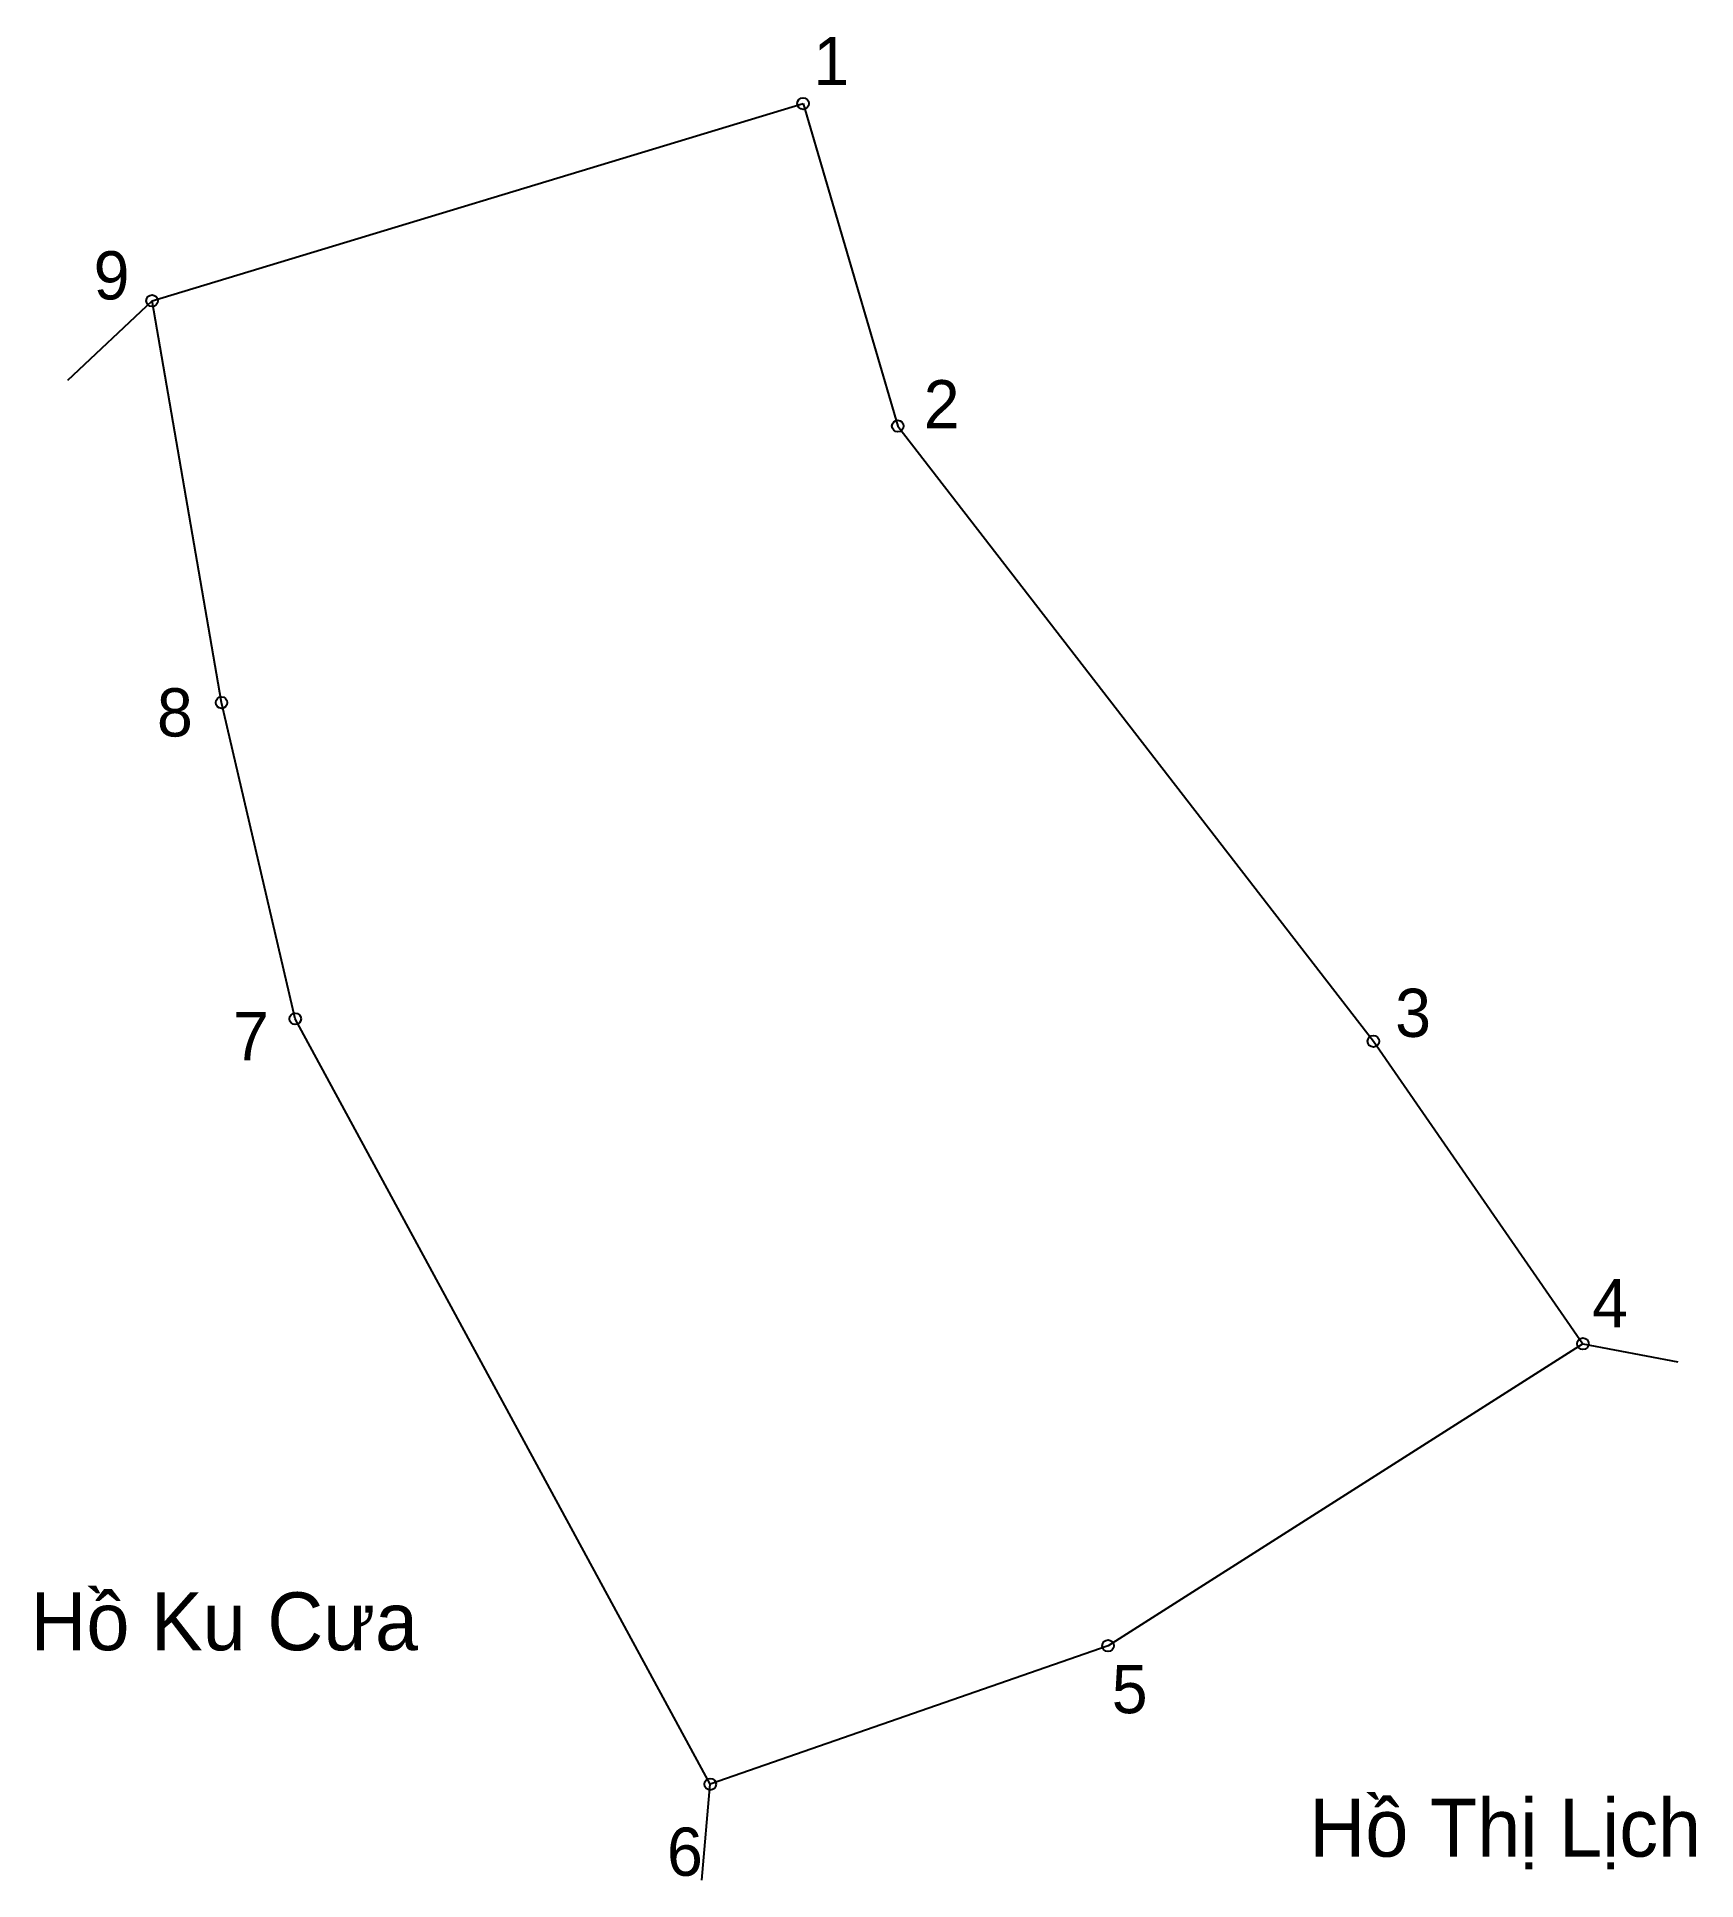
# Model space of a CAD drawing. Extents: x 546599 to 546694, y 1826235 to 1826340.
import ezdxf

# ---------------------------------------------------------------- set-up
doc = ezdxf.new("R2010")
doc.units = 0
for name, color, linetype in [('CanhThua', 7, 'Continuous'), ('MocDinhThua', 7, 'Continuous'), ('RauThua', 7, 'Continuous'), ('SoHieuDinhThua', 7, 'Continuous'), ('TenChuLanCan', 7, 'Continuous')]:
    doc.layers.add(name, color=color, linetype=linetype)

msp = doc.modelspace()

# ---------------------------------------------------------------- linework, layer by layer
at = {"layer": 'CanhThua'}
for p, q in [((546605.7, 1826324.81), (546642.82, 1826336.05)), ((546642.82, 1826336.05), (546648.22, 1826317.66)), ((546609.66, 1826301.89), (546605.7, 1826324.81)), ((546648.22, 1826317.66), (546675.34, 1826282.58)), ((546613.87, 1826283.86), (546609.66, 1826301.89)), ((546637.53, 1826240.22), (546613.87, 1826283.86)), ((546675.34, 1826282.58), (546687.29, 1826265.34)), ((546687.29, 1826265.34), (546660.21, 1826248.12)), ((546660.21, 1826248.12), (546637.53, 1826240.22))]:
    msp.add_line(p, q, dxfattribs=at)
at = {"layer": 'MocDinhThua'}
for centre in [(546642.82, 1826336.05), (546605.7, 1826324.81), (546648.22, 1826317.66), (546609.66, 1826301.89), (546613.87, 1826283.86), (546675.34, 1826282.58), (546687.29, 1826265.34), (546660.21, 1826248.12), (546637.53, 1826240.22)]:
    msp.add_circle(centre, 0.33, dxfattribs=at)
at = {"layer": 'RauThua'}
for p, q in [((546600.9, 1826320.27), (546605.7, 1826324.81)), ((546687.29, 1826265.34), (546692.69, 1826264.3)), ((546637.04, 1826234.75), (546637.53, 1826240.22))]:
    msp.add_line(p, q, dxfattribs=at)

# ---------------------------------------------------------------- texts
at = {"layer": 'SoHieuDinhThua'}
for s, p in [('1', (546643.41, 1826337.1)), ('9', (546602.37, 1826324.88)), ('2', (546649.7, 1826317.53)), ('8', (546605.98, 1826299.96)), ('3', (546676.58, 1826282.83)), ('7', (546610.31, 1826281.5)), ('4', (546687.81, 1826266.27)), ('5', (546660.42, 1826244.27)), ('6', (546635.06, 1826235))]:
    msp.add_text(s, height=2.75, dxfattribs=at).set_placement(p)
at = {"layer": 'TenChuLanCan'}
for s, height, p in [('Hồ Ku Cưa', 3.302, (546598.77, 1826247.86)), ('Hồ Thị Lịch', 3.3024, (546671.69, 1826236.09))]:
    msp.add_text(s, height=height, dxfattribs=at).set_placement(p)

doc.saveas('drawing.dxf')
